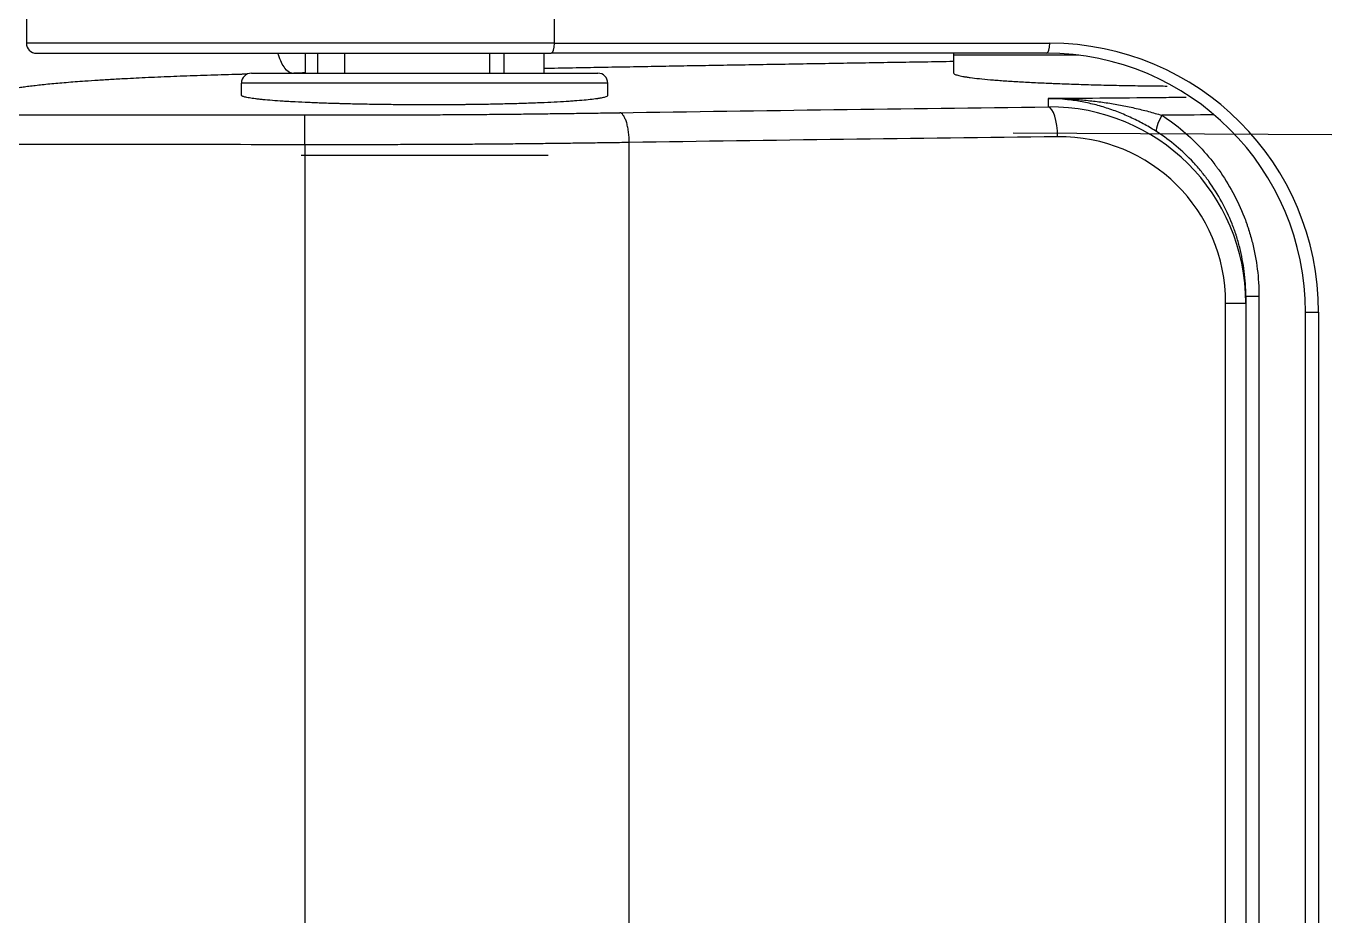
# Model space of a CAD drawing. Header units: millimetres. Extents: x -33000 to 294000, y 0 to 42408.
# Drawn here: x 136532.3 to 136597.9, y 18818.4 to 18863.1 of the extents above; entities that cross this region are included whole.
import ezdxf

# ---------------------------------------------------------------- set-up
doc = ezdxf.new("R2010")
doc.units = ezdxf.units.MM
doc.header["$LTSCALE"] = 50
doc.layers.add('arch', color=8, linetype='Continuous')

msp = doc.modelspace()

# ---------------------------------------------------------------- linework, layer by layer
at = {"layer": 'arch', "linetype": 'Continuous'}
for p, q in [((136532.307, 18897.923), (136532.307, 18862.206)), ((136558.827, 18862.206), (136532.307, 18862.206)), ((136558.827, 18862.206), (136583.712, 18862.206)), ((136532.807, 18861.706), (136558.664, 18861.706)), ((136546.307, 18861.706), (136546.307, 18860.704)), ((136546.952, 18860.704), (136546.952, 18861.706)), ((136548.307, 18860.704), (136548.307, 18861.706)), ((136555.592, 18860.704), (136555.592, 18861.706)), ((136556.307, 18860.704), (136556.307, 18861.706)), ((136558.307, 18860.704), (136558.307, 18861.706)), ((136583.549, 18861.706), (136558.664, 18861.706)), ((136578.877, 18861.604), (136578.877, 18860.717)), ((136585.169, 18861.604), (136578.877, 18861.604)), ((136543.107, 18859.599), (136543.107, 18860.204)), ((136561.507, 18860.204), (136543.107, 18860.204)), ((136543.607, 18860.704), (136561.007, 18860.704)), ((136561.507, 18859.584), (136561.507, 18860.204)), ((136597.877, 18857.605), (136581.877, 18857.7)), ((136546.107, 18856.595), (136558.507, 18856.585)), ((136592.541, 18849.156), (136593.552, 18849.156)), ((136592.541, 18560.052), (136592.541, 18849.156)), ((136593.552, 18849.505), (136594.215, 18849.505)), ((136593.552, 18849.505), (136593.552, 18849.156)), ((136593.552, 18849.156), (136593.552, 18560.052)), ((136594.215, 18849.505), (136594.215, 18559.704)), ((136596.549, 18560.502), (136596.549, 18848.706)), ((136596.549, 18848.706), (136597.212, 18848.706)), ((136597.212, 18848.706), (136597.212, 18560.502))]:
    msp.add_line(p, q, dxfattribs=at)
for centre, start, end in [((136532.807, 18862.206), 180, 270), ((136579.377, 18861.604), 168.30845, 180), ((136543.607, 18860.204), 90, 180), ((136561.007, 18860.204), 0, 90)]:
    msp.add_arc(centre, 0.5, start, end, dxfattribs=at)
for centre, major_axis, ratio, start_param, end_param in [((136558.664, 18862.206), (0, -0.5), 0.325982, 0, 1.570796), ((136583.549, 18862.206), (0, -0.5), 0.325982, 0, 1.570796), ((136583.712, 18848.706), (13.5, 0), 1, 0, 1.570796), ((136583.549, 18848.706), (13, 0), 1, 0, 1.570796), ((136583.552, 18848.996), (6.867, 7.387), 0.984124, 5.469289, 7.032689), ((136583.615, 18857.51), (0.017, -1.5), 0.325964, 1.567085, 3.083985), ((136589.644, 18858.588), (0.544, 0.839), 0.254745, 1.734631, 3.094705), ((136584.041, 18848.996), (5.798, 6.334), 0.981335, 5.463069, 7.026469)]:
    msp.add_ellipse(centre, major_axis=major_axis, ratio=ratio, start_param=start_param, end_param=end_param, dxfattribs=at)
for points, degree in [([(136558.827, 18862.206), (136558.827, 18873.971), (136558.827, 18885.736), (136558.827, 18897.502)], 3), ([(136546.308, 18860.716), (136546.119, 18860.712), (136545.931, 18860.709), (136545.742, 18860.705)], 3), ([(136583.619, 18859.439), (136583.62, 18859.423), (136583.62, 18859.407), (136583.62, 18859.391)], 3), ([(136583.62, 18859.391), (136583.622, 18859.263), (136583.624, 18859.136), (136583.626, 18859.008)], 3), ([(136529.034, 18858.613), (136534.787, 18858.615), (136540.539, 18858.616), (136546.292, 18858.611)], 3), ([(136591.917, 18858.613), (136591.061, 18858.604), (136590.204, 18858.596), (136589.344, 18858.588)], 3), ([(136546.291, 18857.113), (136540.54, 18857.118), (136534.79, 18857.117), (136529.039, 18857.115)], 3), ([(136546.291, 18857.113), (136546.291, 18552.101)], 1), ([(136562.59, 18551.987), (136562.59, 18857.223)], 1)]:
    msp.add_open_spline(points, degree=degree, dxfattribs=at)
for points, knots in [([(136545.641, 18860.703), (136545.529, 18860.72), (136545.287, 18860.878), (136545.052, 18861.359), (136544.952, 18861.673), (136544.945, 18861.695)], [0, 0, 0, 0, 0.482421, 0.964911, 1, 1, 1, 1]), ([(136578.877, 18861.285), (136578.384, 18861.277), (136577.398, 18861.262), (136575.921, 18861.238), (136574.448, 18861.214), (136572.978, 18861.19), (136571.512, 18861.166), (136570.05, 18861.142), (136568.591, 18861.117), (136567.136, 18861.093), (136565.685, 18861.068), (136564.237, 18861.043), (136562.793, 18861.017), (136561.352, 18860.992), (136559.915, 18860.966), (136558.901, 18860.948), (136558.365, 18860.939), (136558.308, 18860.938)], [0, 0, 0, 0, 0.071979, 0.143779, 0.215402, 0.286847, 0.358114, 0.429204, 0.500117, 0.570854, 0.641414, 0.711798, 0.782006, 0.852038, 0.921895, 0.991577, 1, 1, 1, 1]), ([(136543.107, 18860.646), (136543.084, 18860.645), (136543.038, 18860.644), (136542.97, 18860.642), (136542.901, 18860.64), (136542.833, 18860.638), (136542.765, 18860.636), (136542.697, 18860.634), (136542.412, 18860.626), (136541.914, 18860.612), (136541.217, 18860.589), (136540.534, 18860.565), (136539.645, 18860.532), (136538.576, 18860.487), (136537.505, 18860.435), (136536.623, 18860.386), (136535.907, 18860.343), (136535.12, 18860.29), (136534.292, 18860.228), (136533.6, 18860.166), (136533.1, 18860.116), (136532.751, 18860.077), (136532.43, 18860.038), (136532.137, 18859.998), (136531.872, 18859.958), (136531.637, 18859.917), (136531.431, 18859.877), (136531.303, 18859.847), (136531.231, 18859.828), (136531.203, 18859.82), (136531.176, 18859.813), (136531.15, 18859.805), (136531.125, 18859.798), (136531.101, 18859.79), (136531.078, 18859.783), (136531.056, 18859.775), (136531.035, 18859.767), (136531.014, 18859.76), (136530.995, 18859.752), (136530.977, 18859.744), (136530.959, 18859.737), (136530.942, 18859.729), (136530.927, 18859.721), (136530.912, 18859.714), (136530.898, 18859.706), (136530.886, 18859.698), (136530.874, 18859.69), (136530.863, 18859.683), (136530.853, 18859.675), (136530.847, 18859.669), (136530.844, 18859.667)], [0, 0, 0, 0, 0.00328, 0.006559, 0.009835, 0.01311, 0.016383, 0.019654, 0.022924, 0.057663, 0.092386, 0.127141, 0.161976, 0.231771, 0.30158, 0.348098, 0.394547, 0.441043, 0.51077, 0.580511, 0.615477, 0.650382, 0.685273, 0.720198, 0.75505, 0.789822, 0.824564, 0.859324, 0.865628, 0.871938, 0.878256, 0.884581, 0.890913, 0.897253, 0.903602, 0.909959, 0.916325, 0.9227, 0.929084, 0.935477, 0.941881, 0.948294, 0.954718, 0.961153, 0.967599, 0.974056, 0.980524, 0.987004, 0.993496, 1, 1, 1, 1]), ([(136543.387, 18860.653), (136543.363, 18860.652), (136543.316, 18860.651), (136543.247, 18860.649), (136543.177, 18860.647), (136543.13, 18860.646), (136543.107, 18860.646)], [0, 0, 0, 0, 0.250011, 0.500012, 0.750007, 1, 1, 1, 1]), ([(136578.877, 18860.717), (136578.877, 18860.697), (136578.895, 18860.678), (136578.966, 18860.639), (136579.018, 18860.619), (136579.158, 18860.581), (136579.244, 18860.561), (136579.375, 18860.537), (136579.416, 18860.53), (136579.459, 18860.523), (136579.489, 18860.518), (136579.504, 18860.516), (136579.58, 18860.504), (136579.645, 18860.495), (136579.852, 18860.467), (136580.159, 18860.43), (136580.526, 18860.395), (136580.825, 18860.369), (136580.929, 18860.361), (136581.09, 18860.348), (136581.145, 18860.344), (136581.256, 18860.336), (136581.313, 18860.332), (136581.6, 18860.311), (136581.842, 18860.295), (136582.349, 18860.265), (136582.615, 18860.251), (136583.168, 18860.223), (136583.457, 18860.21), (136583.832, 18860.194), (136583.908, 18860.191), (136584.023, 18860.186), (136584.062, 18860.185), (136584.139, 18860.182), (136584.332, 18860.174), (136584.529, 18860.167), (136585.005, 18860.15), (136585.654, 18860.129), (136586.329, 18860.112), (136586.845, 18860.1), (136587.019, 18860.096), (136587.282, 18860.091), (136587.371, 18860.089), (136587.548, 18860.086), (136587.637, 18860.084), (136588.081, 18860.077), (136588.437, 18860.071), (136589.063, 18860.064), (136589.332, 18860.061), (136589.602, 18860.059)], [0, 0, 0, 0, 0.063482, 0.063482, 0.126964, 0.126964, 0.190446, 0.190446, 0.206316, 0.214252, 0.214252, 0.222187, 0.222187, 0.253928, 0.253928, 0.31741, 0.380892, 0.380892, 0.412633, 0.412633, 0.428503, 0.428503, 0.444374, 0.444374, 0.507856, 0.507856, 0.571338, 0.571338, 0.63482, 0.63482, 0.65069, 0.65069, 0.658626, 0.658626, 0.666561, 0.698302, 0.698302, 0.761784, 0.825266, 0.825266, 0.857007, 0.857007, 0.872877, 0.872877, 0.888748, 0.888748, 0.95223, 0.95223, 1, 1, 1, 1]), ([(136561.507, 18859.584), (136561.507, 18859.568), (136561.492, 18859.552), (136561.433, 18859.521), (136561.389, 18859.505), (136561.273, 18859.474), (136561.2, 18859.459), (136561.091, 18859.44), (136561.056, 18859.434), (136561.02, 18859.429), (136560.996, 18859.425), (136560.983, 18859.423), (136560.919, 18859.414), (136560.865, 18859.407), (136560.692, 18859.385), (136560.435, 18859.357), (136560.127, 18859.33), (136559.877, 18859.311), (136559.791, 18859.304), (136559.656, 18859.295), (136559.61, 18859.292), (136559.517, 18859.286), (136559.47, 18859.283), (136559.229, 18859.268), (136559.027, 18859.257), (136558.603, 18859.235), (136558.381, 18859.225), (136557.917, 18859.206), (136557.676, 18859.197), (136557.362, 18859.186), (136557.299, 18859.184), (136557.202, 18859.181), (136557.17, 18859.18), (136557.106, 18859.178), (136556.944, 18859.173), (136556.779, 18859.168), (136556.381, 18859.158), (136555.838, 18859.145), (136555.273, 18859.135), (136554.841, 18859.129), (136554.696, 18859.127), (136554.476, 18859.125), (136554.402, 18859.124), (136554.254, 18859.122), (136554.179, 18859.122), (136553.808, 18859.118), (136553.51, 18859.116), (136552.913, 18859.114), (136552.614, 18859.114), (136552.013, 18859.114), (136551.712, 18859.115), (136551.373, 18859.117), (136551.335, 18859.118), (136551.26, 18859.118), (136551.222, 18859.119), (136551.109, 18859.119), (136550.884, 18859.121), (136550.661, 18859.123), (136550.218, 18859.128), (136549.636, 18859.137), (136549.07, 18859.148), (136548.653, 18859.157), (136548.514, 18859.16), (136548.309, 18859.165), (136548.24, 18859.167), (136548.105, 18859.171), (136548.038, 18859.173), (136547.704, 18859.182), (136547.446, 18859.19), (136546.948, 18859.208), (136546.707, 18859.218), (136546.243, 18859.238), (136546.019, 18859.248), (136545.777, 18859.261), (136545.751, 18859.262), (136545.698, 18859.265), (136545.619, 18859.269), (136545.439, 18859.28), (136545.291, 18859.289), (136545.005, 18859.307), (136544.648, 18859.332), (136544.339, 18859.359), (136544.126, 18859.38), (136544.057, 18859.387), (136543.927, 18859.401), (136543.866, 18859.408), (136543.693, 18859.43), (136543.592, 18859.445), (136543.418, 18859.475), (136543.345, 18859.49), (136543.256, 18859.513), (136543.23, 18859.52), (136543.197, 18859.532), (136543.187, 18859.536), (136543.168, 18859.544), (136543.16, 18859.548), (136543.122, 18859.567), (136543.107, 18859.583), (136543.107, 18859.599)], [0, 0, 0, 0, 0.03125, 0.03125, 0.0625, 0.0625, 0.09375, 0.09375, 0.101562, 0.105469, 0.105469, 0.109375, 0.109375, 0.125, 0.125, 0.15625, 0.1875, 0.1875, 0.203125, 0.203125, 0.210938, 0.210938, 0.21875, 0.21875, 0.25, 0.25, 0.28125, 0.28125, 0.3125, 0.3125, 0.320313, 0.320313, 0.324219, 0.324219, 0.328125, 0.34375, 0.34375, 0.375, 0.40625, 0.40625, 0.421875, 0.421875, 0.429688, 0.429688, 0.4375, 0.4375, 0.46875, 0.46875, 0.5, 0.5, 0.53125, 0.53125, 0.535156, 0.535156, 0.539063, 0.539063, 0.546875, 0.5625, 0.5625, 0.59375, 0.625, 0.625, 0.640625, 0.640625, 0.648438, 0.648438, 0.65625, 0.65625, 0.6875, 0.6875, 0.71875, 0.71875, 0.75, 0.75, 0.753906, 0.753906, 0.757812, 0.765625, 0.78125, 0.78125, 0.8125, 0.84375, 0.84375, 0.859375, 0.859375, 0.875, 0.875, 0.90625, 0.90625, 0.9375, 0.9375, 0.953125, 0.953125, 0.960938, 0.960938, 0.96875, 0.96875, 1, 1, 1, 1]), ([(136583.619, 18859.439), (136585.608, 18859.455), (136587.588, 18859.472), (136589.893, 18859.494), (136590.228, 18859.497), (136590.562, 18859.501)], [0, 0, 0, 0, 0.854701, 0.854701, 1, 1, 1, 1]), ([(136583.619, 18859.439), (136583.623, 18859.439), (136583.629, 18859.439), (136583.635, 18859.439), (136583.638, 18859.439), (136583.64, 18859.439), (136583.65, 18859.439), (136583.658, 18859.439), (136583.681, 18859.439), (136583.696, 18859.439), (136583.742, 18859.438), (136583.772, 18859.438), (136583.864, 18859.437), (136583.925, 18859.436), (136584.109, 18859.432), (136584.231, 18859.428), (136584.475, 18859.419), (136584.597, 18859.413), (136584.842, 18859.399), (136584.963, 18859.391), (136585.328, 18859.363), (136585.571, 18859.341), (136586.055, 18859.287), (136586.296, 18859.256), (136586.777, 18859.185), (136587.016, 18859.145), (136587.374, 18859.078), (136587.493, 18859.055), (136587.73, 18859.006), (136587.847, 18858.98), (136588.199, 18858.901), (136588.432, 18858.844), (136588.892, 18858.722), (136589.119, 18858.656), (136589.344, 18858.588)], [0, 0, 0, 0, 0.001953, 0.00293, 0.00293, 0.003906, 0.003906, 0.007812, 0.007812, 0.015625, 0.015625, 0.03125, 0.03125, 0.0625, 0.0625, 0.125, 0.125, 0.1875, 0.1875, 0.25, 0.25, 0.375, 0.375, 0.5, 0.5, 0.625, 0.625, 0.6875, 0.6875, 0.75, 0.75, 0.875, 0.875, 1, 1, 1, 1]), ([(136589.09, 18857.756), (136588.991, 18857.821), (136588.89, 18857.884), (136588.686, 18858.006), (136588.582, 18858.066), (136588.269, 18858.241), (136588.054, 18858.351), (136587.725, 18858.505), (136587.615, 18858.555), (136587.39, 18858.651), (136587.277, 18858.697), (136586.934, 18858.831), (136586.703, 18858.911), (136586.24, 18859.054), (136586.006, 18859.117), (136585.536, 18859.227), (136585.3, 18859.274), (136584.942, 18859.331), (136584.823, 18859.348), (136584.643, 18859.37), (136584.583, 18859.377), (136584.462, 18859.39), (136584.402, 18859.396), (136584.222, 18859.412), (136584.101, 18859.42), (136583.92, 18859.43), (136583.86, 18859.432), (136583.77, 18859.436), (136583.74, 18859.436), (136583.694, 18859.438), (136583.679, 18859.438), (136583.657, 18859.438), (136583.649, 18859.439), (136583.641, 18859.439), (136583.64, 18859.439), (136583.639, 18859.439), (136583.639, 18859.439), (136583.638, 18859.439), (136583.635, 18859.439), (136583.632, 18859.439), (136583.627, 18859.439), (136583.623, 18859.439), (136583.619, 18859.439)], [0, 0, 0, 0, 0.0625, 0.0625, 0.125, 0.125, 0.25, 0.25, 0.3125, 0.3125, 0.375, 0.375, 0.5, 0.5, 0.625, 0.625, 0.75, 0.75, 0.8125, 0.8125, 0.84375, 0.84375, 0.875, 0.875, 0.9375, 0.9375, 0.96875, 0.96875, 0.984375, 0.984375, 0.992188, 0.992188, 0.996094, 0.996094, 0.996338, 0.996338, 0.996582, 0.996582, 0.99707, 0.998047, 0.998047, 1, 1, 1, 1]), ([(136562.105, 18858.721), (136565.692, 18858.775), (136569.279, 18858.827), (136576.452, 18858.923), (136580.039, 18858.967), (136583.626, 18859.008)], [0, 0, 0, 0, 0.5, 0.5, 1, 1, 1, 1]), ([(136546.291, 18857.113), (136546.291, 18857.208), (136546.291, 18857.303), (136546.291, 18857.49), (136546.291, 18857.581), (136546.291, 18857.757), (136546.292, 18857.842), (136546.292, 18858.002), (136546.292, 18858.077), (136546.292, 18858.215), (136546.292, 18858.277), (136546.292, 18858.388), (136546.292, 18858.436), (136546.292, 18858.515), (136546.292, 18858.547), (136546.292, 18858.592), (136546.292, 18858.606), (136546.292, 18858.611)], [0, 0, 0, 0, 0.125, 0.125, 0.25, 0.25, 0.375, 0.375, 0.5, 0.5, 0.625, 0.625, 0.75, 0.75, 0.875, 0.875, 1, 1, 1, 1]), ([(136546.292, 18858.611), (136546.631, 18858.611), (136547.308, 18858.611), (136547.984, 18858.61), (136548.658, 18858.61), (136548.995, 18858.611), (136549.669, 18858.611), (136550.005, 18858.611), (136550.675, 18858.613), (136551.01, 18858.613), (136551.679, 18858.615), (136552.012, 18858.616), (136552.678, 18858.619), (136553.01, 18858.62), (136553.672, 18858.624), (136554.003, 18858.626), (136554.662, 18858.63), (136554.99, 18858.633), (136555.646, 18858.639), (136555.972, 18858.642), (136556.625, 18858.648), (136556.95, 18858.652), (136557.599, 18858.659), (136557.923, 18858.663), (136558.57, 18858.671), (136558.893, 18858.675), (136559.538, 18858.683), (136559.86, 18858.688), (136560.502, 18858.697), (136561.144, 18858.706), (136561.785, 18858.716), (136562.105, 18858.721)], [0, 0, 0, 0, 0.0625, 0.125, 0.125, 0.1875, 0.1875, 0.25, 0.25, 0.3125, 0.3125, 0.375, 0.375, 0.4375, 0.4375, 0.5, 0.5, 0.5625, 0.5625, 0.625, 0.625, 0.6875, 0.6875, 0.75, 0.75, 0.8125, 0.8125, 0.875, 0.875, 0.9375, 1, 1, 1, 1]), ([(136562.59, 18857.223), (136562.589, 18857.318), (136562.585, 18857.413), (136562.57, 18857.599), (136562.56, 18857.691), (136562.535, 18857.867), (136562.52, 18857.952), (136562.484, 18858.112), (136562.464, 18858.187), (136562.419, 18858.325), (136562.395, 18858.387), (136562.343, 18858.498), (136562.315, 18858.546), (136562.258, 18858.625), (136562.228, 18858.657), (136562.167, 18858.702), (136562.136, 18858.716), (136562.105, 18858.721)], [0, 0, 0, 0, 0.125, 0.125, 0.25, 0.25, 0.375, 0.375, 0.5, 0.5, 0.625, 0.625, 0.75, 0.75, 0.875, 0.875, 1, 1, 1, 1]), ([(136589.344, 18858.588), (136589.715, 18858.345), (136590.068, 18858.082), (136590.738, 18857.514), (136591.055, 18857.21), (136591.504, 18856.723), (136591.649, 18856.556), (136591.86, 18856.296), (136591.929, 18856.209), (136592.031, 18856.075), (136592.064, 18856.03), (136592.131, 18855.94), (136592.164, 18855.894), (136592.457, 18855.484), (136592.693, 18855.105), (136593.117, 18854.319), (136593.306, 18853.913), (136593.511, 18853.387), (136593.57, 18853.228), (136593.625, 18853.067), (136593.662, 18852.959), (136593.679, 18852.905), (136593.766, 18852.634), (136593.828, 18852.415), (136593.993, 18851.757), (136594.076, 18851.314), (136594.187, 18850.417), (136594.215, 18849.963), (136594.215, 18849.505)], [0, 0, 0, 0, 0.125, 0.125, 0.25, 0.25, 0.3125, 0.3125, 0.34375, 0.34375, 0.359375, 0.359375, 0.375, 0.375, 0.5, 0.5, 0.625, 0.625, 0.65625, 0.671875, 0.671875, 0.6875, 0.6875, 0.75, 0.75, 0.875, 0.875, 1, 1, 1, 1]), ([(136584.104, 18857.51), (136580.518, 18857.469), (136576.933, 18857.425), (136569.761, 18857.329), (136566.176, 18857.277), (136562.59, 18857.223)], [0, 0, 0, 0, 0.5, 0.5, 1, 1, 1, 1]), ([(136593.552, 18849.505), (136593.552, 18849.923), (136593.526, 18850.337), (136593.424, 18851.156), (136593.347, 18851.561), (136593.195, 18852.16), (136593.137, 18852.359), (136593.058, 18852.606), (136593.041, 18852.656), (136593.008, 18852.754), (136592.957, 18852.901), (136592.902, 18853.046), (136592.713, 18853.524), (136592.54, 18853.894), (136592.15, 18854.607), (136591.933, 18854.951), (136591.665, 18855.323), (136591.634, 18855.364), (136591.573, 18855.446), (136591.542, 18855.487), (136591.449, 18855.608), (136591.386, 18855.687), (136591.193, 18855.922), (136591.06, 18856.074), (136590.649, 18856.514), (136590.36, 18856.788), (136589.749, 18857.3), (136589.428, 18857.538), (136589.09, 18857.756)], [0, 0, 0, 0, 0.125, 0.125, 0.25, 0.25, 0.3125, 0.3125, 0.328125, 0.328125, 0.34375, 0.375, 0.375, 0.5, 0.5, 0.625, 0.625, 0.640625, 0.640625, 0.65625, 0.65625, 0.6875, 0.6875, 0.75, 0.75, 0.875, 0.875, 1, 1, 1, 1]), ([(136562.59, 18857.223), (136562.263, 18857.218), (136561.607, 18857.208), (136560.949, 18857.199), (136560.289, 18857.19), (136559.959, 18857.185), (136559.297, 18857.177), (136558.965, 18857.173), (136558.298, 18857.165), (136557.964, 18857.161), (136557.294, 18857.153), (136556.958, 18857.15), (136556.451, 18857.145), (136556.282, 18857.144), (136555.943, 18857.141), (136555.773, 18857.139), (136555.263, 18857.135), (136554.922, 18857.133), (136554.239, 18857.128), (136553.896, 18857.126), (136553.21, 18857.122), (136552.866, 18857.121), (136552.178, 18857.118), (136551.833, 18857.117), (136551.314, 18857.116), (136551.141, 18857.115), (136550.795, 18857.115), (136550.622, 18857.114), (136550.103, 18857.114), (136549.757, 18857.113), (136549.064, 18857.113), (136548.717, 18857.112), (136548.024, 18857.112), (136547.331, 18857.113), (136546.638, 18857.113), (136546.291, 18857.113)], [0, 0, 0, 0, 0.0625, 0.125, 0.125, 0.1875, 0.1875, 0.25, 0.25, 0.3125, 0.3125, 0.375, 0.375, 0.40625, 0.40625, 0.4375, 0.4375, 0.5, 0.5, 0.5625, 0.5625, 0.625, 0.625, 0.6875, 0.6875, 0.71875, 0.71875, 0.75, 0.75, 0.8125, 0.8125, 0.875, 0.875, 0.9375, 1, 1, 1, 1])]:
    msp.add_open_spline(points, degree=3, knots=knots, dxfattribs=at)

doc.saveas('drawing.dxf')
